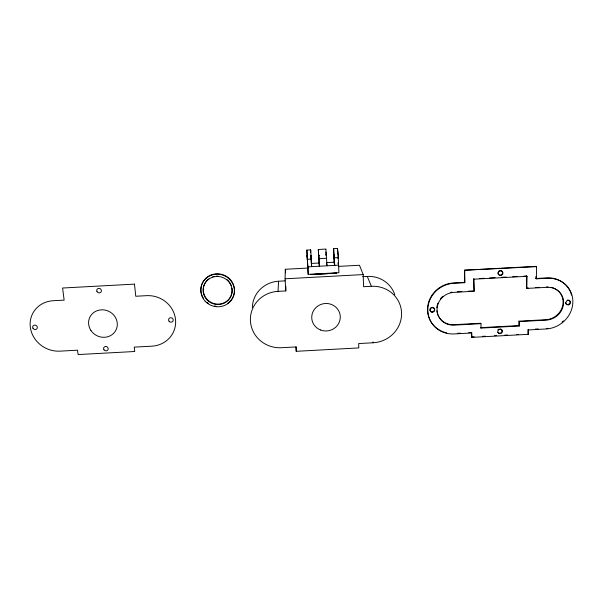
<?xml version="1.0" encoding="UTF-8"?>
<svg xmlns="http://www.w3.org/2000/svg" width="603" height="603" viewBox="0 0 603 603"><rect width="100%" height="100%" fill="white"/><g stroke="black" fill="none" stroke-linecap="round" stroke-linejoin="round"><path stroke-width="0.9" d="M474.101 291.264L473.762 278.82L474.101 291.264L453.931 292.357A17.193 16.183 -28.1 0 0 437.054 309.656A17.193 16.183 -28.1 0 0 454.127 325.123L480.99 323.675L480.975 328.092L519.296 326.019L519.364 321.595L518.949 321.173L545.76 319.726A17.374 15.957 -33.8 0 0 562.87 304.719A17.374 15.957 -33.8 0 0 551.202 287.345M519.296 326.019L518.881 325.59L518.949 321.173M519.364 321.595L546.228 320.14A17.404 15.987 -33.8 0 0 563.594 302.812A17.404 15.987 -33.8 0 0 547.004 287.322L526.841 288.415L526.404 288.046L526.607 275.963L523.826 276.114M526.841 288.415L527.045 276.31L526.607 275.963M527.919 333.007L527.987 329.494L528.416 329.931L528.341 334.326L471.78 337.386L471.448 332.547L468.674 332.698M362.659 276.679L367.28 276.43L371.373 286.297A29.426 28.16 -17.6 0 1 401.568 312.949A29.426 28.16 -17.6 0 1 373.167 342.768L358.642 343.552L358.808 347.923L296.231 351.308L295.983 346.944L281.465 347.727A29.351 28.228 2 0 1 250.441 321.12A29.351 28.228 2 0 1 278.006 291.355L285.784 290.932L285.882 286.342M528.416 329.931L546.024 328.974A26.901 24.708 -33.8 0 0 572.858 302.193A26.901 24.708 -33.8 0 0 547.215 278.247L536.331 278.835L535.871 278.488L535.909 276.619M536.331 278.835L536.572 266.662L536.112 266.338L464.416 270.219L464.77 282.709L453.878 283.297A26.57 25.009 -28.1 0 0 427.798 310.04A26.57 25.009 -28.1 0 0 454.172 333.941L471.78 332.992L471.78 337.386M285.784 290.932L285.076 278.797L285.317 269.27L308.789 268.003M318.595 254.843L318.836 259.426L318.61 254.881M278.006 291.355L278.609 281.232L285.076 280.877M325.906 249.371L327.037 265.802L326.54 263.421M318.301 249.499L319.341 266.217L318.316 249.476L325.967 249.062M311.201 257.685L310.666 249.883L306.844 250.094L308.186 274.35L338.901 272.692L338.245 257.066M333.647 248.685L333.926 262.222L334.733 265.38L333.617 248.647L337.439 248.436L337.868 251.263M337.401 248.466L338.2 256.222M310.666 249.883L310.711 252.197M318.459 255.619L319.402 255.566M308.186 274.35L307.409 259.298L311.269 259.086L311.11 257.587M318.987 258.672L326.698 258.25M334.409 257.835L338.268 257.624M318.814 263.036L311.261 263.443L310.854 255.363M326.374 262.629L333.926 262.222M338.826 266.375L359.478 265.26L363.172 274.576L363.586 286.719L371.373 286.297M285.076 278.797L363.172 274.576M464.416 270.219L536.572 266.662M479.325 278.518L483.96 278.269M489.523 277.968L495.086 277.666M501.575 277.32L506.211 277.063M512.701 276.717L517.336 276.468M474.109 279.174L527.045 276.31M464.446 282.355L453.577 282.943A26.524 24.964 -28.1 0 0 427.776 306.136A26.524 24.964 -28.1 0 0 446.717 332.924M535.871 278.488L546.74 277.9A26.849 24.663 -33.8 0 1 571.538 295.078M457.293 291.784L461.868 291.535M468.267 291.189L472.842 290.94M526.404 288.046L528.228 287.948M535.547 287.548L539.21 287.352M518.881 325.59L480.629 327.655L480.975 328.092M457.571 333.301L460.353 333.15M535.381 329.095L538.155 328.944M471.448 336.934L474.222 336.783M482.558 336.331L485.332 336.188M494.588 335.683L496.435 335.585M504.764 335.132L507.545 334.982M516.801 334.484L518.648 334.386M527.904 333.881L528.341 334.326M480.99 323.675L480.636 323.246L453.825 324.693A17.163 16.153 -28.1 0 1 436.874 310.801M471.448 332.547L471.78 332.992M372.895 341.946L373.167 342.768M337.929 262.802L338.584 265.177L307.801 266.843L307.477 263.647M306.844 250.094L307.409 259.298M311.457 265.041L311.645 266.632L311.269 259.086M337.906 251.715L338.125 254.82M326.359 255.446L326.253 254.436L326.223 255.28M307.213 256.69L307.131 255.468L307.198 257.089M311.073 256.916L310.952 255.257L311.042 257.504M285.317 269.27L285.528 272.827M307.244 257.127L307.372 260.029L307.334 258.815M338.155 255.378L338.238 256.938M311.103 257.368L311.193 259.825L311.125 257.798M326.035 255.212L325.914 251.956M337.981 257.157L337.981 258.174L337.981 257.353M296.118 346.702L296.231 351.308M464.74 270.551L464.77 282.709M252.363 307.424A27.889 26.924 2.3 0 1 278.609 281.232M367.28 276.43A27.964 26.856 -18.2 0 1 394.761 294.709M563.473 320.864A26.849 24.663 -33.8 0 1 562.086 322.07M547.893 328.318A26.849 24.663 -33.8 0 1 546.333 328.492M500.58 328.929A2.329 2.156 -28.9 0 1 501.477 332.313A2.329 2.156 -28.9 0 1 497.784 332.328M497.807 329.924A2.329 2.156 -28.9 0 1 498.108 329.555M498.892 329.019A2.329 2.156 -28.9 0 1 499.103 328.944M431.499 307.477A2.337 2.208 -26 0 1 434.462 309.256A2.337 2.208 -26 0 1 431.982 311.819A2.337 2.208 -26 0 1 429.939 309.098M430.218 308.472A2.337 2.208 -26 0 1 430.874 307.794M567.137 300.143A2.374 2.171 -34.6 0 1 569.993 301.719A2.374 2.171 -34.6 0 1 567.86 304.47A2.374 2.171 -34.6 0 1 565.395 302.382M499.601 270.687A2.389 2.231 -35.3 0 1 502.548 272.503A2.389 2.231 -35.3 0 1 499.993 275.119A2.389 2.231 -35.3 0 1 497.988 272.337M498.425 271.501A2.389 2.231 -35.3 0 1 498.96 271.003M546.529 286.953A17.374 15.957 -33.8 0 1 548.059 286.938M436.836 307.869A17.163 16.153 -28.1 0 1 437.914 303.241M440.469 298.794A17.163 16.153 -28.1 0 1 442.934 296.254M450.531 292.425A17.163 16.153 -28.1 0 1 452.099 292.131M203.482 298.432A16.861 16.228 17.9 0 1 208.359 276.37A16.861 16.228 17.9 0 1 231.371 280.892A16.861 16.228 17.9 0 1 227.942 303.241M215.972 306.256A16.861 16.228 17.9 0 1 214.389 305.985M208.223 303.324A16.861 16.228 17.9 0 1 206.844 302.276M231.982 288.144A14.502 13.967 17.9 0 1 222.386 303.482A14.502 13.967 17.9 0 1 204.997 296.488A14.502 13.967 17.9 0 1 208.864 278.85M212.655 276.883A14.502 13.967 17.9 0 1 213.982 276.498M216.598 276.121A14.502 13.967 17.9 0 1 217.902 276.106M227.15 279.694A14.502 13.967 17.9 0 1 231.288 285.573M333.851 254.391L334.122 258.597L333.851 254.391M134.477 284.134L62.584 288.023L64.144 300.128L53.245 300.716A26.939 24.753 28.1 0 0 30.338 327.354A26.939 24.753 28.1 0 0 59.938 351.142L77.553 350.192L78.111 354.564L134.718 351.504L134.243 347.124L151.866 346.167A26.607 25.062 22.5 0 0 175.526 319.5A26.607 25.062 22.5 0 0 146.672 295.666L135.765 296.254L134.477 284.134M336.678 273.151L310.53 274.569L336.678 273.151M169.074 321.256A2.344 2.216 20.5 0 0 173.069 320.864A2.344 2.216 20.5 0 0 170.589 317.728A2.344 2.216 20.5 0 0 169.074 321.256M103.965 349.755A2.337 2.163 23.2 0 0 107.96 349.748A2.337 2.163 23.2 0 0 105.766 346.461A2.337 2.163 23.2 0 0 103.965 349.755M90.895 330.406A14.562 13.552 25.8 0 0 115.761 330.474A14.562 13.552 25.8 0 0 102.178 309.814A14.562 13.552 25.8 0 0 90.895 330.406M32.946 328.213A2.382 2.178 28.9 0 0 36.987 328.605A2.382 2.178 28.9 0 0 35.057 325.085A2.382 2.178 28.9 0 0 32.946 328.213M96.977 291.558A2.397 2.239 29.7 0 0 101.055 291.965A2.397 2.239 29.7 0 0 99.171 288.362A2.397 2.239 29.7 0 0 96.977 291.558M320.54 329.992A14.291 13.741 -8.4 0 0 340.167 315.286A14.291 13.741 -8.4 0 0 317.321 306.407A14.291 13.741 -8.4 0 0 320.54 329.992M499.97 333.663A2.337 2.163 -28.8 0 0 502.148 330.338A2.337 2.163 -28.8 0 0 498.176 330.376A2.337 2.163 -28.8 0 0 499.97 333.663M432.117 312.218A2.337 2.208 -26 0 0 434.567 309.053A2.337 2.208 -26 0 0 430.595 308.698A2.337 2.208 -26 0 0 432.117 312.218M568.282 304.877A2.382 2.171 -34.6 0 0 570.197 301.319A2.382 2.171 -34.6 0 0 566.187 301.749A2.382 2.171 -34.6 0 0 568.282 304.877M500.724 275.45A2.389 2.231 -35.3 0 0 502.585 271.825A2.389 2.231 -35.3 0 0 498.538 272.262A2.389 2.231 -35.3 0 0 500.724 275.45M205.193 301.244A16.892 16.258 17.9 0 0 233.647 295.696A16.892 16.258 17.9 0 0 213.914 274.463A16.892 16.258 17.9 0 0 205.193 301.244M206.935 299.766A14.532 13.99 17.8 0 0 231.409 294.98A14.532 13.99 17.8 0 0 214.419 276.717A14.532 13.99 17.8 0 0 206.935 299.766"/></g></svg>
